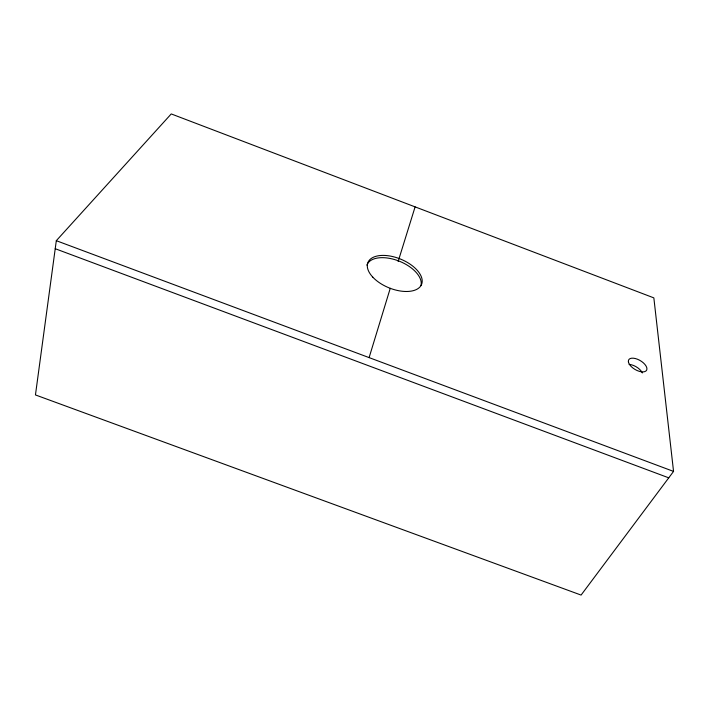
<?xml version="1.0" encoding="UTF-8"?>
<svg xmlns="http://www.w3.org/2000/svg" width="709" height="709" viewBox="0 0 709 709"><rect width="100%" height="100%" fill="white"/><g stroke="black" fill="none" stroke-linecap="round" stroke-linejoin="round"><path stroke-width="1.06" d="M56.312 240.688L35.45 394.931L581.088 595.073L673.55 471.405L653.849 297.877L171.241 113.927L56.312 240.688L673.55 471.405M369.105 357.602L390.251 288.315M415.102 206.877L398.148 261.47M55.231 248.717L668.747 477.831M366.899 265.139A28.927 15.518 22.2 0 1 398.369 260.832A28.927 15.518 22.2 0 1 420.969 285.567M629.113 364.391A10.298 5.176 30.7 0 1 642.336 372.952M628.422 361.998L628.36 361.546A10.351 5.14 30.5 0 1 641.627 361.484A10.351 5.14 30.5 0 1 643.098 371.897A10.351 5.14 30.5 0 1 628.422 361.998M372.774 277.13A28.98 15.492 22.2 0 0 420.003 286.897A28.98 15.492 22.2 0 0 391.465 256.303A28.98 15.492 22.2 0 0 372.774 277.13"/></g></svg>
